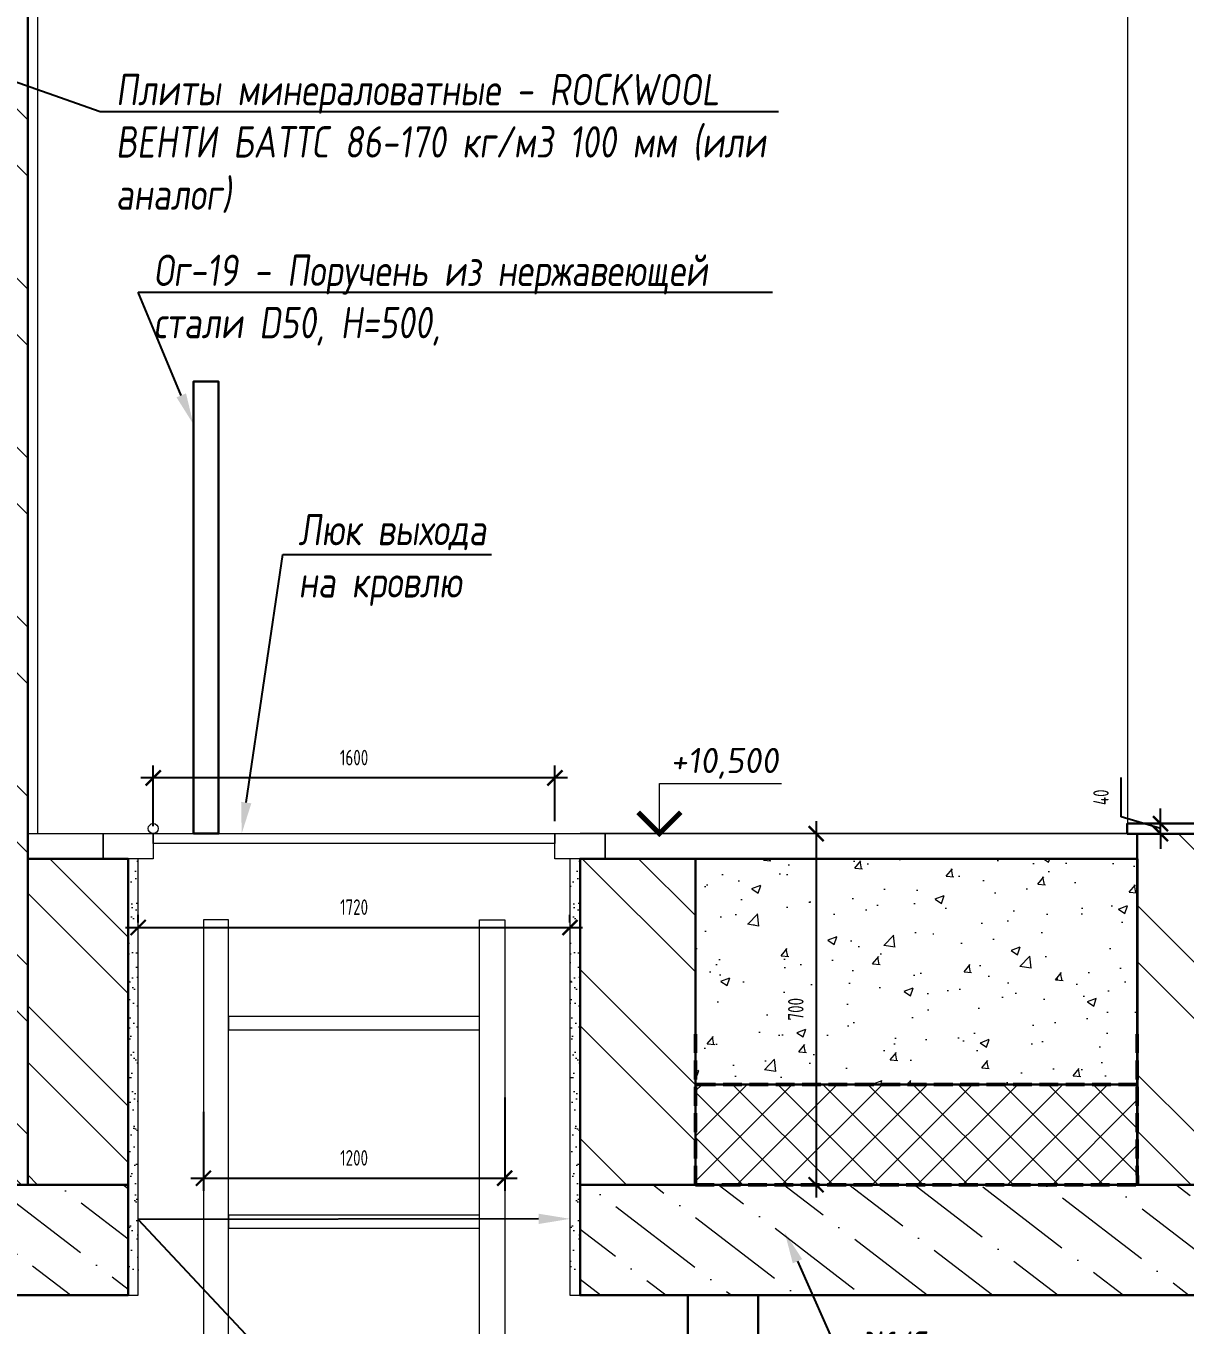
# Model space of a CAD drawing. Header units: millimetres. Extents: x -136099598 to 11807193, y 0 to 779331.
# Drawn here: x 726125 to 730742, y 350728 to 355901 of the extents above; entities that cross this region are included whole.
import ezdxf
from ezdxf import colors
from ezdxf.entities.mleader import LeaderData, LeaderLine
from ezdxf.enums import TextEntityAlignment as Align
from ezdxf.math import Vec2, Vec3

# ---------------------------------------------------------------- set-up
doc = ezdxf.new("R2010")
doc.units = ezdxf.units.MM
doc.header["$MEASUREMENT"] = 0
doc.linetypes.add('ГОСТ 2.303 4', pattern=[7, 5, -2, 0])
doc.layers.get('0').update_dxf_attribs({"color": 250, "lineweight": 9})
doc.layers.get('Defpoints').update_dxf_attribs({"color": 8})
doc.layers.add('PDF _Штриховка', color=7, linetype='Continuous')
doc.layers.add('АР_Кровельный аэратор', color=250, linetype='Continuous')
for name, color, linetype, lineweight in [('АР_Лестницы ограждения', 86, 'Continuous', 13), ('АР_Отметки', 250, 'Continuous', 15), ('АР_Перегородки пеноблок', 174, 'Continuous', 25), ('АР_Перегородки_кирпич', 244, 'Continuous', 20), ('АР_Перегородки_кирпич_Штрих', 244, 'Continuous', 5), ('АР_Перекрытие', 250, 'Continuous', 30), ('АР_Штриховка', 253, 'Continuous', 13), ('СПДС_СИМВОЛЫ', 7, 'Continuous', 25), ('Штриховка', 7, 'Continuous', 5)]:
    doc.layers.add(name, color=color, linetype=linetype, lineweight=lineweight)
doc.styles.add('ISOCPEUR', font='isocpeur.ttf', dxfattribs={"width": 0.7})
doc.styles.add('ROMAND', font='ROMAND', dxfattribs={"width": 0.85})
doc.styles.add('Архитект', font='isocpeur.ttf', dxfattribs={"width": 0.8, "oblique": 8})
doc.styles.add('Архитектурный', font='isocpeur.ttf', dxfattribs={"oblique": 8})
doc.dimstyles.new('R_50', dxfattribs={"dimtxt": 140, "dimasz": 60, "dimexe": 50, "dimexo": 50, "dimgap": 50, "dimtad": 1, "dimdec": 0, "dimrnd": 5, "dimzin": 0, "dimdsep": 46, "dimtxsty": 'ISOCPEUR', "dimblk": 'ARCHTICK', "dimcen": 50, "dimdle": 50, "dimclrd": 256, "dimclre": 256, "dimclrt": 256, "dimadec": 0, "dimazin": 0, "dimtfac": 2, "dimtdec": 0, "dimtofl": 0, "dimtmove": 1, "dimatfit": 3, "dimfxl": 1, "dimtvp": 3, "dimtfill": 1, "dimtolj": 1, "dimtzin": 0, "dimarcsym": 0})

# ---------------------------------------------------------------- blocks, each defined once
blk = doc.blocks.new('_ArchTick')
at = {"color": 0, "linetype": 'ByBlock', "const_width": 0.15}
blk.add_lwpolyline([(-0.5, -0.5), (0.5, 0.5)], dxfattribs=at)
blk = doc.blocks.new('*D1374')
at = {"layer": 'Defpoints', "color": 0, "transparency": 16777216}
for p in [(729272.8, 352684.5), (729018.3, 351285.9), (729272.8, 351285.9)]:
    blk.add_point(p, dxfattribs=at)
at = {"layer": 'АР_Кровельный аэратор', "lineweight": -2, "transparency": 16777216}
for p, q in [((729272.8, 352734.5), (729272.8, 351235.9)), ((729068.3, 351285.9), (729322.8, 351285.9))]:
    blk.add_line(p, q, dxfattribs=at)
at = {"layer": 'АР_Кровельный аэратор', "lineweight": -2, "transparency": 16777216, "xscale": 60, "yscale": 60, "zscale": 60}
for p, rotation in [((729272.8, 352684.5), 90), ((729272.8, 351285.9), 270)]:
    blk.add_blockref('_ArchTick', p, dxfattribs=dict(at, rotation=rotation))
at = {"layer": 'АР_Кровельный аэратор', "lineweight": 15, "transparency": 16777216, "insert": (729191.8, 351985.2), "char_height": 62, "attachment_point": 5, "rotation": 90, "style": 'ISOCPEUR', "bg_fill": 3, "box_fill_scale": 1.25, "bg_fill_color": 256, "bg_fill_true_color": 13158600, "bg_fill_transparency": 0}
blk.add_mtext('\\A1;700', dxfattribs=at)
blk = doc.blocks.new('BL034')
at = {"color": 0, "linetype": 'ByBlock', "lineweight": 9}
blk.add_lwpolyline([(0, 0), (0, 500), (1216, 500)], dxfattribs=at)
at = {"color": 0, "linetype": 'ByBlock', "lineweight": 70, "const_width": 50}
blk.add_lwpolyline([(-212, 212), (0, 0), (212, 212)], dxfattribs=at)
at = {"linetype": 'ByBlock', "lineweight": 9, "style": 'ROMAND', "width": 0.85, "flags": 4}
blk.add_attdef('NN,NNN', text='', height=250, dxfattribs=at).set_placement((650, 700), align=Align.MIDDLE)
blk = doc.blocks.new('*D1380')
at = {"layer": 'Defpoints', "color": 0, "transparency": 16777216}
for p in [(726572.3, 352280.7, 0), (728292.4, 352310.8), (728292.4, 352280.7, 0)]:
    blk.add_point(p, dxfattribs=at)
at = {"layer": 'АР_Кровельный аэратор', "lineweight": -2, "transparency": 16777216}
for p, q in [((726572.3, 352330.7), (726572.3, 352360.8)), ((728292.4, 352330.7), (728292.4, 352360.8)), ((726522.3, 352310.8), (728342.4, 352310.8))]:
    blk.add_line(p, q, dxfattribs=at)
at = {"layer": 'АР_Кровельный аэратор', "lineweight": -2, "transparency": 16777216, "xscale": 60, "yscale": 60, "zscale": 60, "rotation": 180}
blk.add_blockref('_ArchTick', (726572.3, 352310.8), dxfattribs=at)
at = {"layer": 'АР_Кровельный аэратор', "lineweight": -2, "transparency": 16777216, "xscale": 60, "yscale": 60, "zscale": 60}
blk.add_blockref('_ArchTick', (728292.4, 352310.8), dxfattribs=at)
at = {"layer": 'АР_Кровельный аэратор', "lineweight": 15, "transparency": 16777216, "insert": (727432.4, 352391.8), "char_height": 62, "attachment_point": 5, "style": 'ISOCPEUR', "bg_fill": 3, "box_fill_scale": 1.25, "bg_fill_color": 256, "bg_fill_true_color": 13158600, "bg_fill_transparency": 0}
blk.add_mtext('\\A1;1720', dxfattribs=at)
blk = doc.blocks.new('*D1381')
at = {"layer": 'Defpoints', "color": 0, "transparency": 16777216}
for p in [(726632.4, 352906.4), (728232.4, 352684.6), (726632.4, 352664.6)]:
    blk.add_point(p, dxfattribs=at)
at = {"layer": 'АР_Кровельный аэратор', "lineweight": -2, "transparency": 16777216}
for p, q in [((726632.4, 352714.6), (726632.4, 352956.4)), ((728232.4, 352734.6), (728232.4, 352956.4)), ((728282.4, 352906.4), (726582.4, 352906.4))]:
    blk.add_line(p, q, dxfattribs=at)
at = {"layer": 'АР_Кровельный аэратор', "lineweight": -2, "transparency": 16777216, "xscale": 60, "yscale": 60, "zscale": 60, "rotation": 180}
blk.add_blockref('_ArchTick', (726632.4, 352906.4), dxfattribs=at)
at = {"layer": 'АР_Кровельный аэратор', "lineweight": -2, "transparency": 16777216, "xscale": 60, "yscale": 60, "zscale": 60}
blk.add_blockref('_ArchTick', (728232.4, 352906.4), dxfattribs=at)
at = {"layer": 'АР_Кровельный аэратор', "lineweight": 15, "transparency": 16777216, "insert": (727432.4, 352987.4), "char_height": 62, "attachment_point": 5, "style": 'ISOCPEUR', "bg_fill": 3, "box_fill_scale": 1.25, "bg_fill_color": 256, "bg_fill_true_color": 13158600, "bg_fill_transparency": 0}
blk.add_mtext('\\A1;1600', dxfattribs=at)
blk = doc.blocks.new('*D1373')
at = {"layer": 'Defpoints', "color": 0, "transparency": 16777216}
for p in [(728032.4, 351683, 0), (726832.4, 351626.3, 0), (728032.4, 351312.2)]:
    blk.add_point(p, dxfattribs=at)
at = {"layer": 'АР_Кровельный аэратор', "lineweight": -2, "transparency": 16777216}
for p, q in [((728032.4, 351633), (728032.4, 351262.2)), ((726832.4, 351576.3), (726832.4, 351262.2)), ((726782.4, 351312.2), (728082.4, 351312.2))]:
    blk.add_line(p, q, dxfattribs=at)
at = {"layer": 'АР_Кровельный аэратор', "lineweight": -2, "transparency": 16777216, "xscale": 60, "yscale": 60, "zscale": 60, "rotation": 180}
blk.add_blockref('_ArchTick', (726832.4, 351312.2), dxfattribs=at)
at = {"layer": 'АР_Кровельный аэратор', "lineweight": -2, "transparency": 16777216, "xscale": 60, "yscale": 60, "zscale": 60}
blk.add_blockref('_ArchTick', (728032.4, 351312.2), dxfattribs=at)
at = {"layer": 'АР_Кровельный аэратор', "lineweight": 15, "transparency": 16777216, "insert": (727432.4, 351393.2), "char_height": 62, "attachment_point": 5, "style": 'ISOCPEUR', "bg_fill": 3, "box_fill_scale": 1.25, "bg_fill_color": 256, "bg_fill_true_color": 13158600, "bg_fill_transparency": 0}
blk.add_mtext('\\A1;1200', dxfattribs=at)
blk = doc.blocks.new('*D1368')
at = {"layer": 'Defpoints', "color": 0, "transparency": 16777216}
for p in [(730644.6, 352724.2), (730693.5, 352724.2, 0), (730693.5, 352684.3, 0)]:
    blk.add_point(p, dxfattribs=at)
at = {"layer": 'АР_Кровельный аэратор', "lineweight": -2, "transparency": 16777216}
for p, q in [((730488.6, 352751.1), (730488.6, 352907.5)), ((730644.6, 352724.2), (730644.6, 352784.2)), ((730644.6, 352704.3), (730488.6, 352751.1)), ((730643.5, 352724.2), (730594.6, 352724.2)), ((730643.5, 352684.3), (730594.6, 352684.3)), ((730644.6, 352684.3), (730644.6, 352724.2)), ((730644.6, 352684.3), (730644.6, 352624.3))]:
    blk.add_line(p, q, dxfattribs=at)
at = {"layer": 'АР_Кровельный аэратор', "lineweight": -2, "transparency": 16777216, "xscale": 60, "yscale": 60, "zscale": 60}
for p, rotation in [((730644.6, 352724.2), 270), ((730644.6, 352684.3), 90)]:
    blk.add_blockref('_ArchTick', p, dxfattribs=dict(at, rotation=rotation))
at = {"layer": 'АР_Кровельный аэратор', "lineweight": 15, "transparency": 16777216, "insert": (730407.6, 352829.3), "char_height": 62, "attachment_point": 5, "rotation": 90, "style": 'ISOCPEUR', "bg_fill": 3, "box_fill_scale": 1.25, "bg_fill_color": 256, "bg_fill_true_color": 13158600, "bg_fill_transparency": 0}
blk.add_mtext('\\A1;40', dxfattribs=at)

msp = doc.modelspace()

# ---------------------------------------------------------------- hatches: boundary and pattern name
at = {"layer": 'АР_Перегородки_кирпич_Штрих', "lineweight": 15, "transparency": 33554687}
h = msp.add_hatch(dxfattribs=at)
h.set_pattern_fill('ANSI32', color=256, scale=50, angle=90, style=0)
h.set_pattern_definition([(135, (-986619.15, -61614.52), (-336.7596, -336.7596), []), (135, (-986619.15, -61390), (-336.7596, -336.7596), [])])
h.paths.add_polyline_path([(725892.353, 357724.284), (725892.353, 351285.931), (726132.353, 351285.931), (726132.353, 357724.284)])
h = msp.add_hatch(dxfattribs=at)
h.set_pattern_fill('ANSI32', color=256, scale=50, angle=90, style=0)
h.set_pattern_definition([(135, (-981959.4, -61614.52), (-336.7596, -336.7596), []), (135, (-981959.4, -61390), (-336.7596, -336.7596), [])])
h.paths.add_polyline_path([(730552.094, 352684.273), (730552.094, 351285.931), (730792.094, 351285.931), (730792.094, 352684.273)])
h = msp.add_hatch(dxfattribs=at)
h.set_pattern_fill('ANSI32', color=256, scale=50, angle=90, style=0)
h.set_pattern_definition([(135, (-986779.43, -61614.52), (-336.7596, -336.7596), []), (135, (-986779.43, -61390), (-336.7596, -336.7596), [])])
h.paths.add_polyline_path([(726132.353, 351285.931), (726532.114, 351285.931), (726532.114, 352584.633), (726132.353, 352584.633)])
h = msp.add_hatch(dxfattribs=at)
h.set_pattern_fill('ANSI32', color=256, scale=50, angle=90, style=0)
h.set_pattern_definition([(135, (-985781.4, -61614.52), (-336.7596, -336.7596), []), (135, (-985781.4, -61390), (-336.7596, -336.7596), [])])
h.paths.add_polyline_path([(728332.353, 351285.931), (728791.894, 351285.931), (728791.894, 352584.633), (728332.353, 352584.633)])
at = {"layer": 'АР_Штриховка', "transparency": 33554559}
h = msp.add_hatch(dxfattribs=at)
h.set_pattern_fill('ANSI36', color=256, scale=50, angle=97.433889)
h.set_pattern_definition([(142.433889, (-993678.97, -61614.52), (-316.994321, 43.542487), [396.875, -79.375, 0, -79.375])])
h.paths.add_polyline_path([(723891.933, 351285.931), (723891.933, 350845.931), (726532.114, 350845.931), (726532.114, 351285.931)])
at = {"layer": 'Штриховка', "ltscale": 10}
h = msp.add_hatch(dxfattribs=at)
h.set_pattern_fill('ПЕСЧАНЫЙ ИЛИ СУПЕСЧАНЫЕ ГРУНТЫ', color=256, scale=29.970027, angle=180, pattern_type=2)
h.set_pattern_definition([(37.5, (853109.116, 417946.83), (-2.39765, 73.338638), [0, -57.85414, 0, -64.705287, 0, -61.850642]), (7.5, (853109.12, 417946.83), (67.361124, 107.416336), [0, -31.210786, 0, -52.14485, 0, -19.982515]), (327.5, (853062.3, 417946.83), (118.530312, 0.215362), [0, -19.030967, 0, -68.51148, 0, -89.445544]), (317.5, (853062.3, 417946.83), (114.419036, 33.40599), [0, -9.515483, 0, -44.913082, 0, -51.38361])])
h.paths.add_polyline_path([(726572.313, 352584.633), (726532.353, 352584.633), (726532.353, 350946.271), (726572.313, 350946.271), (726572.313, 351285.931)])
h = msp.add_hatch(dxfattribs=at)
h.set_pattern_fill('ПЕСЧАНЫЙ ИЛИ СУПЕСЧАНЫЕ ГРУНТЫ', color=256, scale=29.970027, angle=180, pattern_type=2)
h.set_pattern_definition([(37.5, (854869.156, 417946.83), (-2.39765, 73.338638), [0, -57.85414, 0, -64.705287, 0, -61.850642]), (7.5, (854869.16, 417946.83), (67.361124, 107.416336), [0, -31.210786, 0, -52.14485, 0, -19.982515]), (327.5, (854822.34, 417946.83), (118.530312, 0.215362), [0, -19.030967, 0, -68.51148, 0, -89.445544]), (317.5, (854822.34, 417946.83), (114.419036, 33.40599), [0, -9.515483, 0, -44.913082, 0, -51.38361])])
h.paths.add_polyline_path([(728332.353, 352584.633), (728292.393, 352584.633), (728292.393, 350946.271), (728332.353, 350946.271), (728332.353, 351285.931)])

# ---------------------------------------------------------------- linework, layer by layer
at = {"layer": 'PDF _Штриховка', "lineweight": 18}
msp.add_lwpolyline([(726931.946, 351903.763), (727932.146, 351903.763), (727932.146, 351956.439), (726931.946, 351956.439)], close=True, dxfattribs=at)
at = {"layer": 'PDF _Штриховка', "lineweight": 18, "elevation": 0}
msp.add_lwpolyline([(726931.946, 351112.626), (727932.146, 351112.626), (727932.146, 351165.302), (726931.946, 351165.302)], close=True, dxfattribs=at)
at = {"layer": 'АР_Перегородки пеноблок', "lineweight": 30, "ltscale": 100, "elevation": 0}
msp.add_lwpolyline([(729042.353, 350845.931), (728762.353, 350845.931), (728762.353, 349406.224), (729042.353, 349406.224)], close=True, dxfattribs=at)
at = {"layer": 'АР_Перегородки_кирпич', "lineweight": 30, "ltscale": 100}
for points in [[(725892.353, 357724.284), (725892.353, 351285.931), (726132.353, 351285.931), (726132.353, 357724.284)], [(730552.094, 352684.273), (730552.094, 351285.931), (730792.094, 351285.931), (730792.094, 352684.273)], [(726132.353, 351285.931), (726532.114, 351285.931), (726532.114, 352584.633), (726132.353, 352584.633)]]:
    msp.add_lwpolyline(points, close=True, dxfattribs=at)
at = {"layer": 'АР_Перегородки_кирпич', "lineweight": 30, "elevation": 0}
msp.add_lwpolyline([(728332.353, 351285.931), (728791.894, 351285.931), (728791.894, 352584.633), (728332.353, 352584.633)], close=True, dxfattribs=at)
at = {"layer": 'АР_Перекрытие', "lineweight": 30, "ltscale": 100}
msp.add_lwpolyline([(723891.933, 351285.931), (723891.933, 350845.931), (726532.114, 350845.931), (726532.114, 351285.931)], close=True, dxfattribs=at)
at = {"layer": 'СПДС_СИМВОЛЫ', "color": 3, "linetype": 'Continuous', "ltscale": 2.5}
msp.add_line((730552.094, 351285.931, 0), (730551.334, 352324.892), dxfattribs=at)
at = {"layer": 'СПДС_СИМВОЛЫ', "color": 3, "linetype": 'Continuous', "ltscale": 2.5, "const_width": 0.999}
for points in [[(730551.834, 352246.97), (730551.834, 352250.966)], [(730551.834, 352239.977), (730551.834, 352243.973)], [(730551.834, 352232.984), (730551.834, 352236.98)], [(730551.834, 352225.991), (730551.834, 352229.987)], [(730551.834, 352218.998), (730551.834, 352222.994)], [(730551.834, 352212.005), (730551.834, 352216.001)], [(730551.834, 352205.012), (730551.834, 352209.008)], [(730551.834, 352198.019), (730551.834, 352202.015)], [(730551.834, 352191.026), (730551.834, 352195.022)], [(730551.834, 352184.033), (730551.834, 352188.029)], [(730551.834, 352177.04), (730551.834, 352181.036)], [(730551.834, 352170.047), (730551.834, 352174.043)], [(730551.834, 352163.054), (730551.834, 352167.05)], [(730551.834, 352156.061), (730551.834, 352160.057)], [(730551.834, 352149.068), (730551.834, 352153.064)], [(730551.834, 352142.075), (730551.834, 352146.071)], [(730551.834, 352135.082), (730551.834, 352139.078)], [(730551.834, 352128.089), (730551.834, 352132.085)], [(730551.834, 352121.096), (730551.834, 352125.092)], [(730551.834, 352114.103), (730551.834, 352118.099)], [(730551.834, 352107.11), (730551.834, 352111.106)], [(730551.834, 352100.117), (730551.834, 352104.113)], [(730551.834, 352093.124), (730551.834, 352097.12)], [(730551.834, 352086.131), (730551.834, 352090.127)], [(730551.834, 352079.138), (730551.834, 352083.134)], [(730551.834, 352072.145), (730551.834, 352076.141)], [(730551.834, 352065.152), (730551.834, 352069.148)], [(730551.834, 352058.159), (730551.834, 352062.155)], [(730551.834, 352051.166), (730551.834, 352055.162)], [(730551.834, 352044.173), (730551.834, 352048.169)], [(730551.834, 352037.18), (730551.834, 352041.176)], [(730551.834, 352030.187), (730551.834, 352034.183)], [(730551.834, 352023.194), (730551.834, 352027.19)], [(730551.834, 352016.201), (730551.834, 352020.197)], [(730551.834, 352009.208), (730551.834, 352013.204)], [(730551.834, 352002.215), (730551.834, 352006.211)], [(730551.834, 351995.222), (730551.834, 351999.218)], [(730551.834, 351988.229), (730551.834, 351992.225)], [(730551.834, 351981.236), (730551.834, 351985.232)], [(730551.834, 351974.243), (730551.834, 351978.239)], [(730551.834, 351967.25), (730551.834, 351971.246)], [(730551.834, 351960.257), (730551.834, 351964.253)], [(730551.834, 351953.264), (730551.834, 351957.26)], [(730551.834, 351946.271), (730551.834, 351950.267)], [(730551.834, 351939.278), (730551.834, 351943.274)], [(730551.834, 351932.285), (730551.834, 351936.281)], [(730551.834, 351925.292), (730551.834, 351929.288)], [(730551.834, 351918.299), (730551.834, 351922.295)], [(730551.834, 351911.306), (730551.834, 351915.302)], [(730551.834, 351904.313), (730551.834, 351908.309)], [(730551.834, 351897.32), (730551.834, 351901.316)], [(730551.834, 351890.327), (730551.834, 351894.323)], [(730551.834, 351883.334), (730551.834, 351887.33)], [(730551.834, 351876.341), (730551.834, 351880.337)], [(730551.834, 351869.348), (730551.834, 351873.344)], [(730551.834, 351862.355), (730551.834, 351866.351)], [(730551.834, 351855.362), (730551.834, 351859.358)], [(730551.834, 351848.369), (730551.834, 351852.365)], [(730551.834, 351841.376), (730551.834, 351845.372)], [(730551.834, 351834.383), (730551.834, 351838.379)], [(730551.834, 351827.39), (730551.834, 351831.386)], [(730551.834, 351820.397), (730551.834, 351824.393)], [(730551.834, 351813.404), (730551.834, 351817.4)], [(730551.834, 351806.411), (730551.834, 351810.407)], [(730551.834, 351799.418), (730551.834, 351803.414)], [(730551.834, 351792.425), (730551.834, 351796.421)], [(730551.834, 351785.432), (730551.834, 351789.428)], [(730551.834, 351778.439), (730551.834, 351782.435)], [(730551.834, 351771.446), (730551.834, 351775.442)], [(730551.834, 351764.453), (730551.834, 351768.449)], [(730551.834, 351757.46), (730551.834, 351761.456)], [(730551.834, 351750.467), (730551.834, 351754.463)], [(730551.834, 351743.474), (730551.834, 351747.47)], [(730551.834, 351736.481), (730551.834, 351740.477)], [(730551.834, 351729.488), (730551.834, 351733.484)], [(730551.834, 351722.495), (730551.834, 351726.491)], [(730551.834, 351715.502), (730551.834, 351719.498)], [(730551.834, 351708.509), (730551.834, 351712.505)], [(730551.834, 351701.516), (730551.834, 351705.512)], [(730551.834, 351694.523), (730551.834, 351698.519)], [(730551.834, 351687.53), (730551.834, 351691.526)], [(730551.834, 351680.537), (730551.834, 351684.533)], [(730551.834, 351673.544), (730551.834, 351677.54)], [(730551.834, 351666.551), (730551.834, 351670.547)], [(730551.834, 351659.558), (730551.834, 351663.554)], [(730551.834, 351652.565), (730551.834, 351656.561)], [(730551.834, 351645.572), (730551.834, 351649.568)], [(730551.834, 351638.579), (730551.834, 351642.575)], [(730551.834, 351631.586), (730551.834, 351635.582)], [(730551.834, 351624.593), (730551.834, 351628.589)], [(730551.834, 351617.6), (730551.834, 351621.596)], [(730551.834, 351610.607), (730551.834, 351614.603)], [(730551.834, 351603.614), (730551.834, 351607.61)], [(730551.834, 351596.621), (730551.834, 351600.617)], [(730551.834, 351589.628), (730551.834, 351593.624)], [(730551.834, 351582.635), (730551.834, 351586.631)], [(730551.834, 351575.642), (730551.834, 351579.638)], [(730551.834, 351568.649), (730551.834, 351572.645)], [(730551.834, 351561.656), (730551.834, 351565.652)], [(730551.834, 351554.663), (730551.834, 351558.659)], [(730551.834, 351547.67), (730551.834, 351551.666)], [(730551.834, 351540.677), (730551.834, 351544.673)], [(730551.834, 351533.684), (730551.834, 351537.68)], [(730551.834, 351526.691), (730551.834, 351530.687)], [(730551.834, 351519.698), (730551.834, 351523.694)], [(730551.834, 351512.705), (730551.834, 351516.701)], [(730551.834, 351505.712), (730551.834, 351509.708)], [(730551.834, 351498.719), (730551.834, 351502.715)], [(730551.834, 351491.726), (730551.834, 351495.722)], [(730551.834, 351484.733), (730551.834, 351488.729)], [(730551.834, 351477.74), (730551.834, 351481.736)], [(730551.834, 351470.747), (730551.834, 351474.743)], [(730551.834, 351463.754), (730551.834, 351467.75)], [(730551.834, 351456.761), (730551.834, 351460.757)], [(730551.834, 351449.768), (730551.834, 351453.764)], [(730551.834, 351442.775), (730551.834, 351446.771)]]:
    msp.add_lwpolyline(points, dxfattribs=at)
at = {"layer": 'Штриховка', "ltscale": 20}
for points in [[(726132.353, 352684.533), (726172.313, 352684.533), (726172.316, 357180.857), (726132.356, 357180.81)], [(731031.854, 352284.932), (731031.854, 352724.233), (730512.373, 352724.233), (730512.373, 352684.273), (730991.894, 352684.273), (730991.894, 352284.932)], [(726532.353, 350845.931), (726572.313, 350845.931), (726572.313, 352584.633), (726532.353, 352584.633)]]:
    msp.add_lwpolyline(points, close=True, dxfattribs=at)
at = {"layer": 'Штриховка', "lineweight": 9, "ltscale": 100}
msp.add_lwpolyline([(730512.633, 356620.436), (730512.633, 352724.233)], dxfattribs=at)
at = {"layer": 'Штриховка', "ltscale": 10}
for points in [[(726132.353, 352684.533), (726432.353, 352684.533), (726432.353, 352584.633), (726132.353, 352584.633)], [(726432.353, 352684.633), (726632.353, 352684.633), (726632.353, 352584.633), (726432.353, 352584.633)], [(726632.353, 352684.633), (728232.353, 352684.633), (728232.353, 352644.633), (726632.353, 352644.633)], [(728232.353, 352684.633), (728432.353, 352684.633), (728432.353, 352584.633), (728232.353, 352584.633)], [(728432.353, 352584.633), (730552.593, 352584.633), (730552.593, 352684.533), (728432.353, 352684.533)], [(730552.333, 352684.273), (730512.373, 352684.273), (730512.373, 352684.533), (730552.333, 352684.533)]]:
    msp.add_lwpolyline(points, close=True, dxfattribs=at)
at = {"layer": 'Штриховка', "ltscale": 20}
msp.add_lwpolyline([(729272.833, 352684.533), (728332.353, 352684.533)], dxfattribs=at)
at = {"layer": 'Штриховка', "lineweight": 30, "ltscale": 100}
msp.add_lwpolyline([(731042.843, 352724.233), (730512.373, 352724.233), (730512.373, 352684.273), (731042.843, 352684.273)], close=True, dxfattribs=at)
at = {"layer": 'Штриховка', "lineweight": 30}
for points in [[(730512.373, 352724.233), (730512.373, 352684.273)], [(731031.854, 352724.233), (730552.333, 352724.233)], [(730552.333, 352684.273), (730792.094, 352684.273)]]:
    msp.add_lwpolyline(points, dxfattribs=at)
at = {"layer": 'Штриховка', "ltscale": 20, "elevation": 0}
msp.add_lwpolyline([(728292.393, 350845.931), (728332.353, 350845.931), (728332.353, 352584.633), (728292.393, 352584.633)], close=True, dxfattribs=at)
at = {"layer": 'Штриховка', "ltscale": 20}
msp.add_circle((726632.353, 352704.633), 20, dxfattribs=at)

# ---------------------------------------------------------------- leaders
at = {"layer": 'АР_Кровельный аэратор', "lineweight": 15}
ml = msp.add_multileader_mtext('Standard', dxfattribs=at)
ml.set_content('{\\C256;Плиты минераловатные - ROCKWOOL ВЕНТИ БАТТС 86-170 кг/м3 100 мм (или аналог)}', color=256, style='Архитект')
ml.set_leader_properties()
ml.build(insert=Vec2(0, 0))
ml.multileader.update_dxf_attribs({"text_left_attachment_type": 6, "text_right_attachment_type": 6, "dogleg_length": 50, "arrow_head_size": 124.875})
ctx = ml.context
ctx.base_point, ctx.char_height, ctx.arrow_head_size, ctx.landing_gap_size, ctx.plane_origin = Vec3(726470.726, 355560.268), 124.87511, 124.875, 12.488, Vec3(729243.442, 355114.742)
ctx.left_attachment, ctx.right_attachment = 6, 6
notes = []
notes.append((ctx, [(0, (1, 1, 0), (726420.776, 355560.268), (1, 0), 49.95, [(0, [(725692.553, 355816.826)], 0, [])])]))
ctx.mtext.insert, ctx.mtext.width, ctx.mtext.defined_height, ctx.mtext.flow_direction = Vec3(726483.214, 355710.118), 2613.08885, 478.461, 5
ml = msp.add_multileader_mtext('Standard', dxfattribs=at)
ml.set_content('Ог-19 - Поручень из нержавеющей стали D50, H=500, ', color=256, style='Архитект')
ml.set_leader_properties()
ml.build(insert=Vec2(0, 0))
ml.multileader.update_dxf_attribs({"text_left_attachment_type": 6, "text_right_attachment_type": 6, "dogleg_length": 50, "arrow_head_size": 124.875})
ctx = ml.context
ctx.base_point, ctx.char_height, ctx.arrow_head_size, ctx.landing_gap_size, ctx.plane_origin = Vec3(726621.932, 354840.511), 124.87511, 124.875, 12.488, Vec3(735698.482, 355233.405)
ctx.left_attachment, ctx.right_attachment = 6, 6
notes.append((ctx, [(0, (1, 1, 0), (726571.982, 354840.511), (1, 0), 49.95, [(0, [(726792.353, 354314.702)], 0, [])])]))
ctx.mtext.insert, ctx.mtext.width, ctx.mtext.defined_height, ctx.mtext.flow_direction = Vec3(726634.419, 354990.361), 2440.79611, 307.691, 5
ml = msp.add_multileader_mtext('Standard', dxfattribs=at)
ml.set_content('Люк выхода на кровлю ', color=256, style='Архитект')
ml.set_leader_properties()
ml.build(insert=Vec2(0, 0))
ml.multileader.update_dxf_attribs({"text_left_attachment_type": 6, "text_right_attachment_type": 6, "dogleg_length": 50, "arrow_head_size": 124.875})
ctx = ml.context
ctx.base_point, ctx.char_height, ctx.arrow_head_size, ctx.landing_gap_size, ctx.plane_origin = Vec3(727198.126, 353795.601), 124.87511, 124.875, 12.488, Vec3(733194.425, 353433.405)
ctx.left_attachment, ctx.right_attachment = 6, 6
notes.append((ctx, [(0, (1, 1, 0), (727148.176, 353795.601), (1, 0), 49.95, [(0, [(726984.659, 352684.633)], 0, [])])]))
ctx.mtext.insert, ctx.mtext.width, ctx.mtext.defined_height, ctx.mtext.flow_direction = Vec3(727210.614, 353957.939), 761.12543, 307.691, 5
ml = msp.add_multileader_mtext('Standard', dxfattribs=at)
ml.set_content('Пароизоляция - 1 слой ', color=256, style='Архитект')
ml.set_leader_properties()
ml.build(insert=Vec2(0, 0))
ml.multileader.update_dxf_attribs({"text_left_attachment_type": 6, "text_right_attachment_type": 6, "dogleg_length": 50, "arrow_head_size": 124.875})
ctx = ml.context
ctx.base_point, ctx.char_height, ctx.arrow_head_size, ctx.landing_gap_size, ctx.plane_origin = Vec3(723756.673, 353225.591), 124.87511, 124.875, 12.488, Vec3(729118.401, 353093.583)
ctx.left_attachment, ctx.right_attachment = 6, 6
notes.append((ctx, [(1, (1, 1, 0), (725297.834, 353225.591), (-1, 0), 49.95, [(0, [(725892.353, 353701.035)], 0, [])])]))
ctx.mtext.insert, ctx.mtext.width, ctx.mtext.defined_height, ctx.mtext.flow_direction = Vec3(723769.161, 353387.929), 2391.1187, 268.583, 5
ml = msp.add_multileader_mtext('Standard', dxfattribs=at)
ml.set_content('Штукатурка по сетке ^Jс окрашиванием ', color=256, style='Архитект')
ml.set_leader_properties()
ml.build(insert=Vec2(0, 0))
ml.multileader.update_dxf_attribs({"text_left_attachment_type": 6, "text_right_attachment_type": 6, "dogleg_length": 50, "arrow_head_size": 124.875})
ctx = ml.context
ctx.base_point, ctx.char_height, ctx.arrow_head_size, ctx.landing_gap_size, ctx.plane_origin = Vec3(725256.311, 350561.597, 0), 124.87511, 124.875, 12.488, Vec3(730615.087, 350429.589, 0)
ctx.left_attachment, ctx.right_attachment = 6, 6
notes.append((ctx, [(1, (1, 1, 0), (727122.133, 350561.597, 0), (-1, 0), 434.686, [(1, [(728292.393, 351150.483, 0), (726572.313, 351147.409, 0)], 0, [])])]))
ctx.mtext.insert, ctx.mtext.width, ctx.mtext.defined_height, ctx.mtext.flow_direction = Vec3(725268.798, 350723.935, 0), 2391.1187, 268.583, 5
ml = msp.add_multileader_mtext('Standard', dxfattribs=at)
ml.set_content('{\\C256;Ж/б плита покрытия }', color=256, style='Архитект')
ml.set_leader_properties()
ml.build(insert=Vec2(0, 0))
ml.multileader.update_dxf_attribs({"text_left_attachment_type": 6, "text_right_attachment_type": 6, "dogleg_length": 50, "arrow_head_size": 124.875})
ctx = ml.context
ctx.base_point, ctx.char_height, ctx.arrow_head_size, ctx.landing_gap_size, ctx.plane_origin = Vec3(729444.37, 350539.735), 124.87511, 124.875, 12.488, Vec3(735151.957, 350374.503)
ctx.left_attachment, ctx.right_attachment = 6, 6
notes.append((ctx, [(0, (1, 1, 0), (729394.42, 350539.735), (1, 0), 49.95, [(0, [(729148.089, 351095.704)], 0, [])])]))
ctx.mtext.insert, ctx.mtext.width, ctx.mtext.defined_height, ctx.mtext.flow_direction = Vec3(729456.858, 350702.073), 1859.99822, 301.807, 5
for ctx, leaders in notes:
    for number, flags, end, landing, length, lines in leaders:
        leader = LeaderData()
        leader.index, (leader.has_last_leader_line, leader.has_dogleg_vector, leader.attachment_direction) = number, flags
        leader.last_leader_point, leader.dogleg_vector, leader.dogleg_length = Vec3(end), Vec3(landing), length
        for number, points, colour, breaks in lines:
            line = LeaderLine()
            line.index, line.vertices, line.color, line.breaks = number, Vec3.list(points), colors.encode_raw_color(colour), breaks
            leader.lines.append(line)
        ctx.leaders.append(leader)

# ---------------------------------------------------------------- next in the draw order: dimensions: what is measured, and where the dimension line sits
for base, p1, p2, picture, middle in [((726632.353, 352906.387), (728232.353, 352684.633), (726632.353, 352664.633), '*D1381', (727432.353, 352987.387)), ((728292.393, 352310.776, 0), (726572.313, 352280.708), (728292.393, 352280.708), '*D1380', (727432.353, 352391.776, 0))]:
    dim = msp.add_linear_dim(base=base, p1=p1, p2=p2, dimstyle='R_50', override={"dimtxt": 62, "dimpost": '\\X'}, dxfattribs=at)
    dim.commit()
    dim.dimension.update_dxf_attribs({"geometry": picture, "text_midpoint": middle})
dim = msp.add_linear_dim(base=(729272.833, 351285.931), p1=(729272.833, 352684.533), p2=(729018.305, 351285.931), angle=90, text='700', dimstyle='R_50', override={"dimtxt": 62, "dimpost": '\\X'}, dxfattribs=at)
dim.commit()
dim.dimension.update_dxf_attribs({"geometry": '*D1374', "text_midpoint": (729191.833, 351985.232)})

# ---------------------------------------------------------------- next in the draw order: hatches: boundary and pattern name
h = msp.add_hatch(dxfattribs=at)
h.set_pattern_fill('AR-CONC', color=256, scale=2)
h.set_pattern_definition([(50, (-986619.15, -61614.52), (364.36934, -31.87817), [38.1, -419.1]), (355, (-986619.15, -61614.52), (-70.48684, 382.11369), [30.48, -335.28117]), (100.451445, (-986588.8, -61617.18), (293.882494, 350.235504), [32.38002, -356.18049]), (46.1842, (-986619.15, -61512.92), (542.15808, -84.08466), [57.15, -628.65]), (96.635558, (-986574, -61519.93), (474.80827, 494.85225), [48.57005, -534.27122]), (351.18415, (-986619.15, -61512.9), (474.80827, 494.85225), [45.71993, -502.91946]), (21, (-986568.35, -61538.32), (303.22878, -204.530396), [38.1, -419.1]), (326, (-986568.35, -61538.32), (123.60406, 368.37593), [30.48, -335.28]), (71.451445, (-986543.1, -61555.37), (426.83284, 163.84554), [32.38002, -356.179875]), (37.5, (-986619.15, -61614.52), (6.1772065, 169.110078), [0, -331.216, 0, -340.36, 0, -336.55]), (7.5, (-986619.15, -61614.52), (133.639325, 200.36115), [0, -194.056, 0, -323.596, 0, -128.27]), (327.5, (-986732.44, -61614.52), (271.18119, -11.457488), [0, -127, 0, -396.24, 0, -525.78]), (317.5, (-986783.24, -61614.52), (296.258363, 50.852982), [0, -165.1, 0, -263.144, 0, -373.38])])
h.paths.add_polyline_path([(728791.894, 351685.931), (730552.593, 351685.931), (730552.593, 352584.633), (728791.894, 352584.633)])
at = {"layer": 'АР_Перегородки_кирпич', "lineweight": 15, "ltscale": 100, "true_color": 0xffffff, "transparency": 33554636}
h = msp.add_hatch(dxfattribs=at)
h.set_pattern_fill('ANSI37', scale=40)
h.set_pattern_definition([(45, (-986619.15, -61614.52), (-89.802561, 89.802561), []), (135, (-986619.15, -61614.52), (-89.802561, -89.802561), [])])
h.paths.add_polyline_path([(728791.894, 351285.931), (730552.094, 351285.931), (730552.343, 351685.931), (728792.144, 351685.931)])
at = {"layer": 'АР_Штриховка', "transparency": 33554559}
h = msp.add_hatch(dxfattribs=at)
h.set_pattern_fill('ANSI36', color=256, scale=50, angle=97.433889)
h.set_pattern_definition([(142.433889, (-985579.15, -61614.52), (-316.994321, 43.542487), [396.875, -79.375, 0, -79.375])])
h.paths.add_polyline_path([(728332.353, 351285.931), (728332.353, 350845.931), (734112.167, 350845.931), (734112.167, 351285.931)])

# ---------------------------------------------------------------- next in the draw order: linework, layer by layer
at = {"layer": 'PDF _Штриховка', "lineweight": 18}
for points in [[(726931.946, 349406.224), (726931.946, 352340.854), (726832.353, 352340.854), (726832.353, 349406.224)], [(727931.946, 349406.224), (727931.946, 352340.854), (728032.353, 352340.854), (728032.353, 349406.224)]]:
    msp.add_lwpolyline(points, dxfattribs=at)
at = {"layer": 'АР_Лестницы ограждения', "lineweight": 30, "ltscale": 100}
msp.add_lwpolyline([(726792.353, 352684.633), (726892.353, 352684.633), (726892.353, 354484.633), (726792.353, 354484.633)], close=True, dxfattribs=at)
at = {"layer": 'АР_Отметки'}
msp.add_line((729219.304, 351285.931, 0), (728853.17, 351285.931, 0), dxfattribs=at)
at = {"layer": 'АР_Перегородки_кирпич', "color": 7, "lineweight": 15, "ltscale": 100, "true_color": 0xffffff, "elevation": 0}
msp.add_lwpolyline([(728791.894, 351285.931), (730552.094, 351285.931), (730552.343, 351685.931), (728792.144, 351685.931)], close=True, dxfattribs=at)
at = {"layer": 'АР_Перекрытие', "lineweight": 30, "ltscale": 100, "elevation": 0}
msp.add_lwpolyline([(728332.353, 351285.931), (728332.353, 350845.931), (734112.167, 350845.931), (734112.167, 351285.931)], close=True, dxfattribs=at)
at = {"layer": 'СПДС_СИМВОЛЫ', "lineweight": 30, "ltscale": 100, "elevation": 0}
msp.add_lwpolyline([(728791.894, 351685.931), (730552.593, 351685.931), (730552.593, 352584.633), (728791.894, 352584.633)], close=True, dxfattribs=at)
at = {"layer": 'Штриховка', "ltscale": 10}
msp.add_lwpolyline([(728432.353, 352684.533), (730552.593, 352684.533), (730552.593, 352584.633), (728432.353, 352584.633)], close=True, dxfattribs=at)
at = {"layer": 'Штриховка', "color": 6, "linetype": 'ГОСТ 2.303 4', "lineweight": 50, "ltscale": 15, "elevation": 0}
msp.add_lwpolyline([(728791.894, 351885.931), (728791.894, 351285.931), (730552.353, 351285.931), (730551.594, 351885.931)], dxfattribs=at)
at = {"layer": 'Штриховка', "lineweight": 30, "ltscale": 100, "elevation": 0}
msp.add_lwpolyline([(728791.894, 351285.931), (728791.894, 351685.931), (730552.353, 351685.931), (730552.353, 351285.931)], close=True, dxfattribs=at)
at = {"layer": 'Штриховка', "color": 5, "linetype": 'ГОСТ 2.303 4', "lineweight": 50, "ltscale": 15, "elevation": 0}
msp.add_lwpolyline([(730552.094, 351685.931), (728791.894, 351685.931)], dxfattribs=at)

# ---------------------------------------------------------------- next in the draw order: block references
at = {"layer": 'АР_Отметки'}
ref = msp.add_blockref('BL034', (728648.705, 352684.533), dxfattribs=dict(at, xscale=0.3996003533989807, yscale=0.3996003533989807, zscale=0.3996003533989807))
ref.add_attrib('NN,NNN', '+10,500', dxfattribs={"layer": '0', "color": 0, "linetype": 'ByBlock', "height": 99.9001, "style": 'Архитектурный', "oblique": 8, "flags": 4}).set_placement((728908.445, 352964.253), align=Align.MIDDLE)

# ---------------------------------------------------------------- next in the draw order: dimensions: what is measured, and where the dimension line sits
at = {"layer": 'АР_Кровельный аэратор', "lineweight": 15}
dim = msp.add_linear_dim(base=(730644.644, 352724.233, 0), p1=(730693.531, 352684.273), p2=(730693.531, 352724.233), angle=90, dimstyle='R_50', override={"dimtxt": 62, "dimpost": '\\X'}, dxfattribs=at)
dim.commit()
dim.dimension.update_dxf_attribs({"geometry": '*D1368', "text_midpoint": (730407.644, 352801.053, 0)})
dim = msp.add_linear_dim(base=(728032.353, 351312.229, 0), p1=(726832.353, 351626.279), p2=(728032.353, 351682.982), dimstyle='R_50', override={"dimtxt": 62, "dimpost": '\\X'}, dxfattribs=at)
dim.commit()
dim.dimension.update_dxf_attribs({"geometry": '*D1373', "text_midpoint": (727432.353, 351393.229, 0)})

# ---------------------------------------------------------------- next in the draw order: linework, layer by layer
at = {"ltscale": 100}
msp.add_lwpolyline([(730499.914, 352684.533), (731231.259, 352684.533)], dxfattribs=at)

doc.saveas('drawing.dxf')
